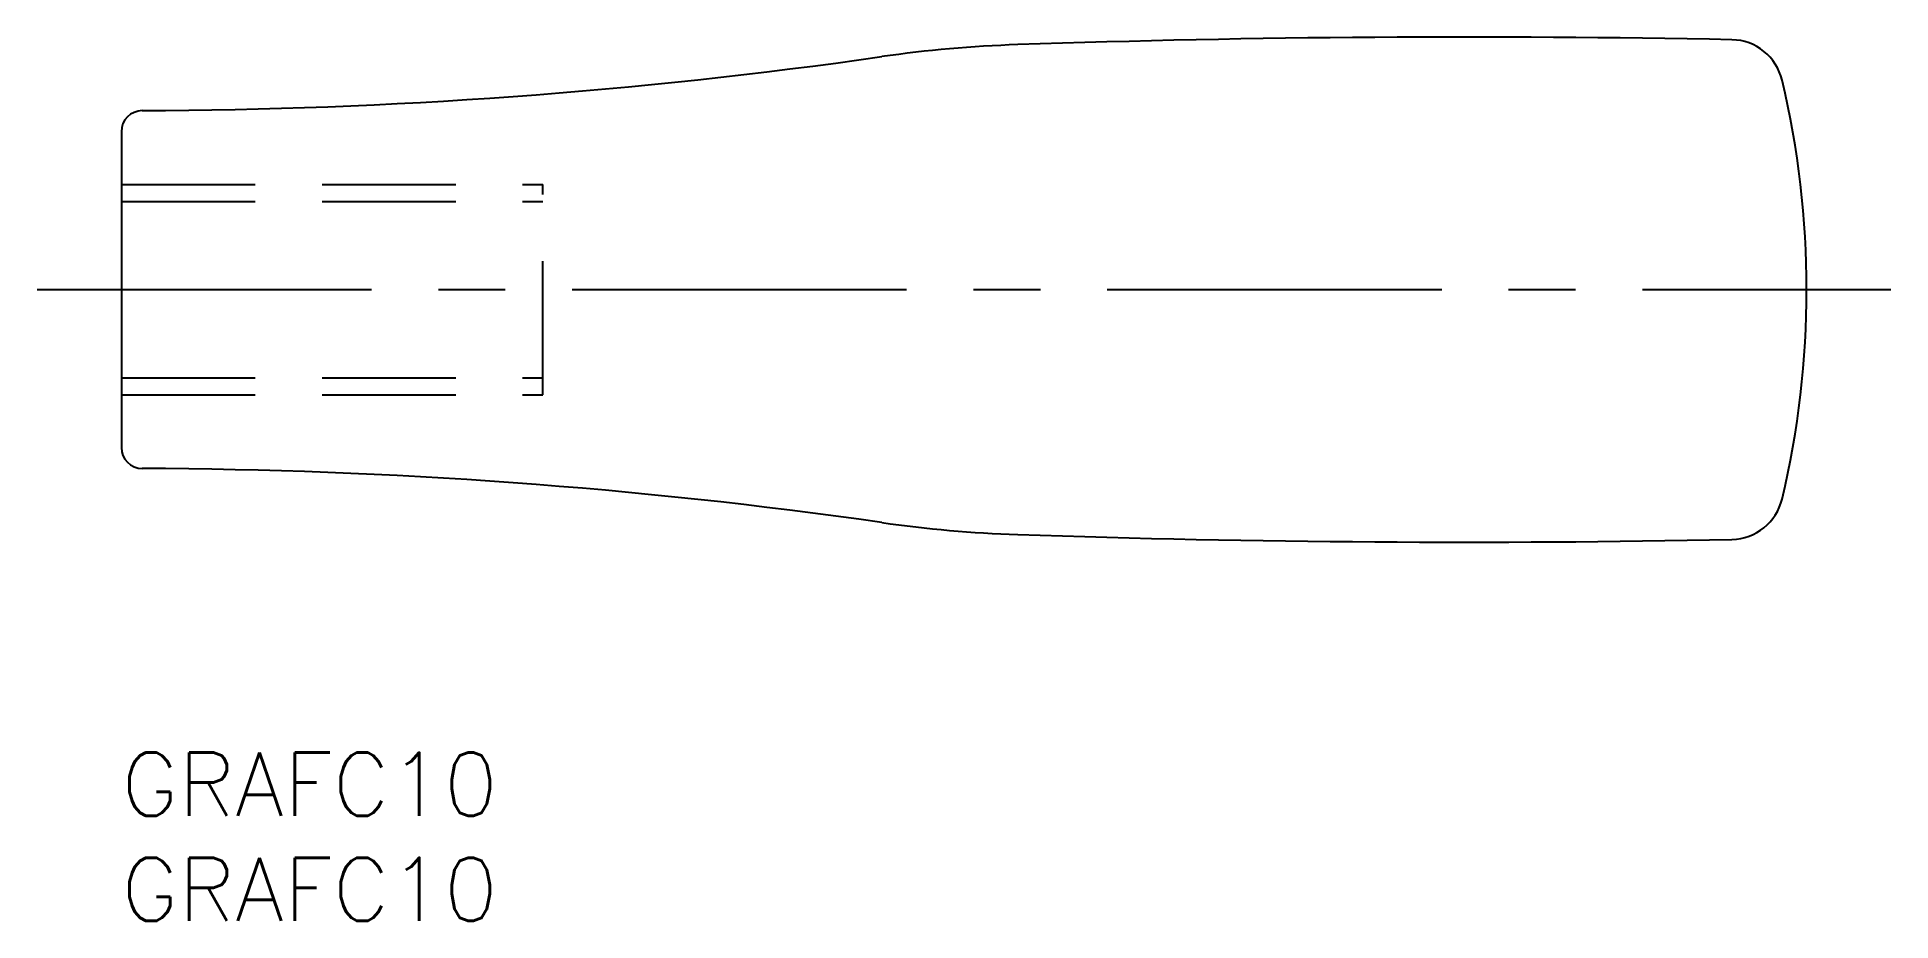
# Model space of a CAD drawing. Extents: x -4 to 84, y -8 to 34.
import ezdxf

# ---------------------------------------------------------------- set-up
doc = ezdxf.new("R2010")
doc.units = 0
doc.header["$LTSCALE"] = 0.5
doc.linetypes.add('CENTER', pattern=[50.8, 31.75, -6.35, 6.35, -6.35])
doc.linetypes.add('DASHED', pattern=[19.05, 12.7, -6.35])
for name, color, linetype in [('MSM_CENTER', 1, 'CENTER'), ('MSM_CONTINUOUS', 7, 'CONTINUOUS'), ('MSM_DASHED', 4, 'DASHED'), ('MSM_PART_NUMBER', 7, 'CONTINUOUS')]:
    doc.layers.add(name, color=color, linetype=linetype)
doc.styles.get("Standard").update_dxf_attribs({"font": 'txt.shx', "height": 3, "bigfont": 'bigfont.shx'})

# ---------------------------------------------------------------- blocks, each defined once
blk = doc.blocks.new('*U3')
at = {"layer": 'MSM_PART_NUMBER'}
blk.add_text('GRAFC10', height=3, dxfattribs=at).set_placement((0, -3))
blk = doc.blocks.new('*U4')
at = {"layer": 'MSM_PART_NUMBER'}
blk.add_text('GRAFC10', height=3, dxfattribs=at).set_placement((0, -8))

msp = doc.modelspace()

# ---------------------------------------------------------------- linework, layer by layer
at = {"layer": 'MSM_CENTER'}
msp.add_line((-4, 22), (84, 22), dxfattribs=at)
at = {"layer": 'MSM_CONTINUOUS'}
msp.add_line((0, 29.502), (0, 14.498), dxfattribs=at)
for centre, radius, start, end in [((44.595, -26.327), 60, 91.95274, 98.13884), ((63.8, -589.6), 623.6, 88.837523, 91.952739), ((76.401, 31.372), 2.5, 13.38019, 88.83752), ((0, 285.5), 255, 270.22381, 278.13884), ((37, 22), 43, 346.61981, 13.38019), ((1, 29.502), 1, 90.22381, 180), ((1, 14.498), 1, 180, 269.77619), ((0, -241.5), 255, 81.86116, 89.77619), ((76.401, 12.628), 2.5, 271.16248, 346.61981), ((44.595, 70.327), 60, 261.86116, 268.04726), ((63.8, 633.6), 623.6, 268.047261, 271.162477)]:
    msp.add_arc(centre, radius, start, end, dxfattribs=at)
at = {"layer": 'MSM_DASHED'}
for p, q in [((0, 27), (20, 27)), ((20, 17), (20, 27)), ((0, 26.188), (20, 26.188)), ((0, 17.812), (20, 17.812)), ((0, 17), (20, 17))]:
    msp.add_line(p, q, dxfattribs=at)

# ---------------------------------------------------------------- block references
at = {"layer": 'MSM_CONTINUOUS'}
for name in ['*U3', '*U4']:
    msp.add_blockref(name, (0, 0), dxfattribs=at)

doc.saveas('drawing.dxf')
